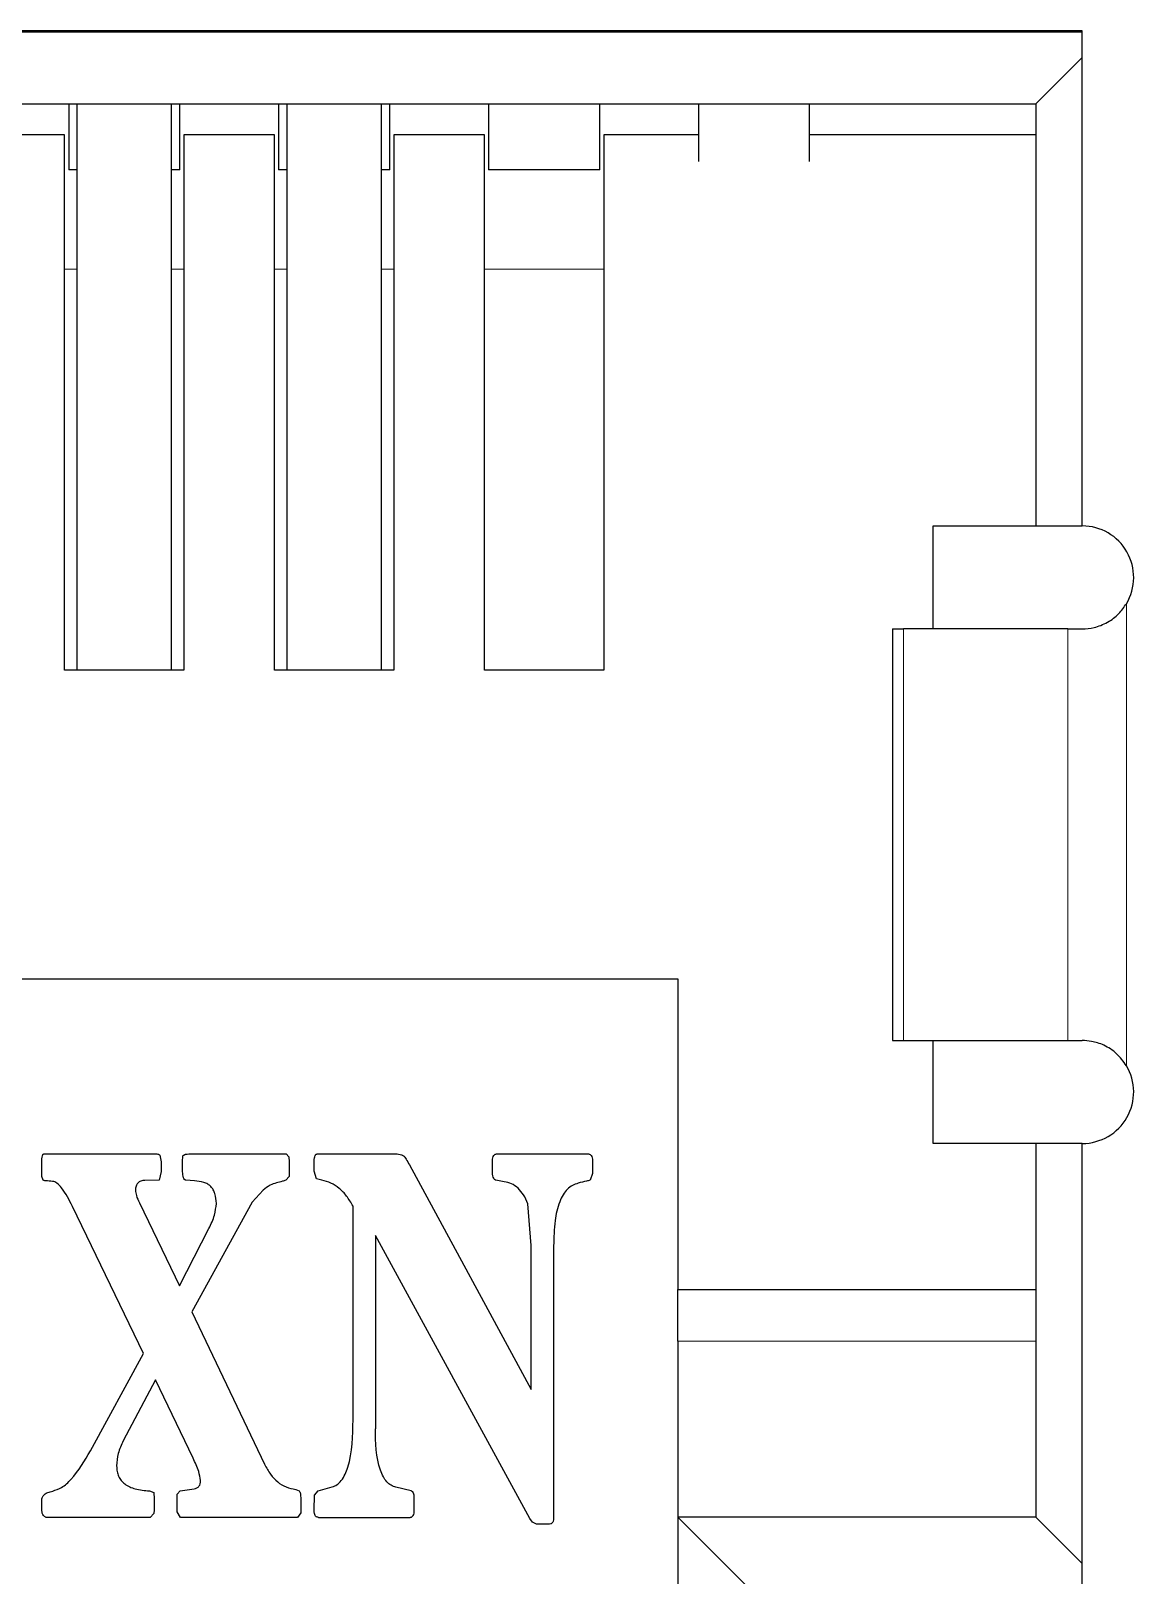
# Model space of a CAD drawing. Extents: x -260425 to 1294666, y -169889 to -2349.
# Drawn here: x 1001066.1 to 1001119.8, y -26583 to -26508 of the extents above; entities that cross this region are included whole.
import ezdxf

# ---------------------------------------------------------------- set-up
doc = ezdxf.new("R2010")
doc.units = 0
doc.header["$LTSCALE"] = 100
doc.layers.add('case', color=7, linetype='Continuous')

# ---------------------------------------------------------------- blocks, each defined once
blk = doc.blocks.new('АТС')
at = {"layer": 'case', "lineweight": 25}
for points in [[(2660.15, -39.458), (2660.15, -39.458), (2554.35, -39.458), (2554.35, -39.458)], [(2555.6, -39.507), (2555.6, -39.507), (2660.15, -39.507), (2660.15, -39.507)], [(2660.15, -63.507), (2660.15, -63.507), (2660.15, -39.458), (2660.15, -39.458)], [(2660.15, -40.758), (2660.15, -40.758), (2657.9, -43.008), (2657.9, -43.008)], [(2559.1, -43.008), (2559.1, -43.008), (2657.9, -43.008), (2657.9, -43.008)], [(2610.9, -43.008), (2610.9, -43.008), (2610.9, -46.208), (2610.9, -46.208)], [(2611.3, -43.008), (2611.3, -43.008), (2611.3, -70.508), (2611.3, -70.508)], [(2615.9, -70.508), (2615.9, -70.508), (2615.9, -43.008), (2615.9, -43.008)], [(2616.3, -46.208), (2616.3, -46.208), (2616.3, -43.008), (2616.3, -43.008)], [(2621.1, -43.008), (2621.1, -43.008), (2621.1, -46.208), (2621.1, -46.208)], [(2621.5, -43.008), (2621.5, -43.008), (2621.5, -70.508), (2621.5, -70.508)], [(2626.1, -70.508), (2626.1, -70.508), (2626.1, -43.008), (2626.1, -43.008)], [(2626.5, -46.208), (2626.5, -46.208), (2626.5, -43.008), (2626.5, -43.008)], [(2631.3, -43.008), (2631.3, -43.008), (2631.3, -46.208), (2631.3, -46.208)], [(2636.7, -46.208), (2636.7, -46.208), (2636.7, -43.008), (2636.7, -43.008)], [(2641.5, -43.008), (2641.5, -43.008), (2641.5, -45.805), (2641.5, -45.805)], [(2646.9, -45.805), (2646.9, -45.805), (2646.9, -43.008), (2646.9, -43.008)], [(2657.9, -43.008), (2657.9, -43.008), (2657.9, -63.507), (2657.9, -63.507)], [(2610.7, -44.508), (2610.7, -44.508), (2606.3, -44.508), (2606.3, -44.508)], [(2610.7, -70.508), (2610.7, -70.508), (2610.7, -44.508), (2610.7, -44.508)], [(2616.5, -44.508), (2616.5, -44.508), (2616.5, -70.508), (2616.5, -70.508)], [(2620.9, -44.508), (2620.9, -44.508), (2616.5, -44.508), (2616.5, -44.508)], [(2620.9, -70.508), (2620.9, -70.508), (2620.9, -44.508), (2620.9, -44.508)], [(2626.7, -44.508), (2626.7, -44.508), (2626.7, -70.508), (2626.7, -70.508)], [(2631.1, -44.508), (2631.1, -44.508), (2626.7, -44.508), (2626.7, -44.508)], [(2631.1, -70.508), (2631.1, -70.508), (2631.1, -44.508), (2631.1, -44.508)], [(2636.9, -44.508), (2636.9, -44.508), (2636.9, -70.508), (2636.9, -70.508)], [(2641.3, -44.508), (2641.3, -44.508), (2636.9, -44.508), (2636.9, -44.508)], [(2641.5, -44.508), (2641.5, -44.508), (2641.3, -44.508), (2641.3, -44.508)], [(2657.9, -44.508), (2657.9, -44.508), (2646.9, -44.508), (2646.9, -44.508)], [(2611.3, -46.208), (2611.3, -46.208), (2610.9, -46.208), (2610.9, -46.208)], [(2616.3, -46.208), (2616.3, -46.208), (2615.9, -46.208), (2615.9, -46.208)], [(2621.5, -46.208), (2621.5, -46.208), (2621.1, -46.208), (2621.1, -46.208)], [(2626.5, -46.208), (2626.5, -46.208), (2626.1, -46.208), (2626.1, -46.208)], [(2636.7, -46.208), (2636.7, -46.208), (2631.3, -46.208), (2631.3, -46.208)], [(2652.9, -68.508), (2652.9, -68.508), (2652.9, -63.507), (2652.9, -63.507)], [(2652.9, -63.507), (2652.9, -63.507), (2657.9, -63.507), (2657.9, -63.507)], [(2657.9, -63.507), (2657.9, -63.507), (2660.15, -63.507), (2660.15, -63.507)], [(2650.935, -68.508), (2650.935, -68.508), (2650.935, -88.508), (2650.935, -88.508)], [(2650.935, -68.508), (2650.935, -68.508), (2651.464, -68.508), (2651.464, -68.508)], [(2651.464, -68.508), (2651.464, -68.508), (2651.468, -68.508), (2651.468, -68.508)], [(2659.458, -68.508), (2659.458, -68.508), (2651.468, -68.508), (2651.468, -68.508)], [(2659.458, -68.508), (2659.458, -68.508), (2660.15, -68.508), (2660.15, -68.508)], [(2616.5, -70.508), (2616.5, -70.508), (2610.7, -70.508), (2610.7, -70.508)], [(2626.7, -70.508), (2626.7, -70.508), (2620.9, -70.508), (2620.9, -70.508)], [(2636.9, -70.508), (2636.9, -70.508), (2631.1, -70.508), (2631.1, -70.508)], [(2576.5, -85.507), (2576.5, -85.507), (2640.5, -85.507), (2640.5, -85.507)], [(2640.5, -85.507), (2640.5, -85.507), (2640.5, -100.607), (2640.5, -100.607)], [(2650.935, -88.508), (2650.935, -88.508), (2651.468, -88.508), (2651.468, -88.508)], [(2651.468, -88.508), (2651.468, -88.508), (2659.458, -88.508), (2659.458, -88.508)], [(2652.9, -93.508), (2652.9, -93.508), (2652.9, -88.508), (2652.9, -88.508)], [(2659.458, -88.508), (2659.458, -88.508), (2660.15, -88.508), (2660.15, -88.508)], [(2657.9, -93.508), (2657.9, -93.508), (2652.9, -93.508), (2652.9, -93.508)], [(2657.9, -93.508), (2657.9, -93.508), (2657.9, -111.657), (2657.9, -111.657)], [(2660.15, -93.508), (2660.15, -93.508), (2657.9, -93.508), (2657.9, -93.508)], [(2660.15, -115.108), (2660.15, -115.108), (2660.15, -93.508), (2660.15, -93.508)], [(2609.589, -95.113), (2609.589, -95.113), (2609.589, -94.393), (2609.589, -94.393)], [(2609.715, -94.009), (2609.715, -94.009), (2615.049, -94.009), (2615.049, -94.009)], [(2615.326, -94.069), (2615.326, -94.069), (2615.393, -94.393), (2615.393, -94.393)], [(2615.393, -94.393), (2615.393, -94.393), (2615.393, -94.873), (2615.393, -94.873)], [(2616.435, -94.405), (2616.435, -94.405), (2616.452, -94.117), (2616.452, -94.117)], [(2616.435, -94.885), (2616.435, -94.885), (2616.435, -94.405), (2616.435, -94.405)], [(2616.888, -94.009), (2616.888, -94.009), (2621.466, -94.009), (2621.466, -94.009)], [(2621.466, -94.009), (2621.466, -94.009), (2621.601, -94.153), (2621.601, -94.153)], [(2621.601, -94.153), (2621.601, -94.153), (2621.609, -94.393), (2621.609, -94.393)], [(2621.609, -94.393), (2621.609, -94.393), (2621.609, -95.113), (2621.609, -95.113)], [(2622.827, -94.861), (2622.827, -94.861), (2622.827, -94.357), (2622.827, -94.357)], [(2623.012, -94.009), (2623.012, -94.009), (2626.691, -94.009), (2626.691, -94.009)], [(2631.488, -94.837), (2631.488, -94.837), (2631.488, -94.345), (2631.488, -94.345)], [(2631.74, -94.009), (2631.74, -94.009), (2636.108, -94.009), (2636.108, -94.009)], [(2636.351, -94.345), (2636.351, -94.345), (2636.351, -94.969), (2636.351, -94.969)], [(2609.664, -95.293), (2609.664, -95.293), (2609.589, -95.113), (2609.589, -95.113)], [(2615.393, -94.873), (2615.393, -94.873), (2615.292, -95.293), (2615.292, -95.293)], [(2621.609, -95.113), (2621.609, -95.113), (2621.45, -95.293), (2621.45, -95.293)], [(2622.945, -95.221), (2622.945, -95.221), (2622.827, -94.861), (2622.827, -94.861)], [(2623.197, -95.293), (2623.197, -95.293), (2622.945, -95.221), (2622.945, -95.221)], [(2627.456, -94.549), (2627.456, -94.549), (2633.378, -105.469), (2633.378, -105.469)], [(2636.351, -94.969), (2636.351, -94.969), (2636.242, -95.293), (2636.242, -95.293)], [(2615.292, -95.293), (2615.292, -95.293), (2614.595, -95.305), (2614.595, -95.305)], [(2617.006, -95.329), (2617.006, -95.329), (2616.586, -95.295), (2616.586, -95.295)], [(2620.341, -95.785), (2620.341, -95.785), (2619.812, -96.361), (2619.812, -96.361)], [(2632.059, -95.368), (2632.059, -95.368), (2631.655, -95.299), (2631.655, -95.299)], [(2614.528, -103.705), (2614.528, -103.705), (2611.076, -96.565), (2611.076, -96.565)], [(2614.335, -96.385), (2614.335, -96.385), (2616.275, -100.417), (2616.275, -100.417)], [(2619.812, -96.361), (2619.812, -96.361), (2616.888, -101.689), (2616.888, -101.689)], [(2624.717, -106.933), (2624.717, -106.933), (2624.717, -96.553), (2624.717, -96.553)], [(2633.378, -98.473), (2633.378, -98.473), (2633.201, -96.445), (2633.201, -96.445)], [(2616.275, -100.417), (2616.275, -100.417), (2617.712, -97.633), (2617.712, -97.633)], [(2633.31, -111.733), (2633.31, -111.733), (2625.801, -97.981), (2625.801, -97.981)], [(2625.801, -97.981), (2625.801, -97.981), (2625.801, -107.365), (2625.801, -107.365)], [(2633.378, -105.469), (2633.378, -105.469), (2633.378, -98.473), (2633.378, -98.473)], [(2634.461, -98.485), (2634.461, -98.485), (2634.461, -111.733), (2634.461, -111.733)], [(2640.5, -100.607), (2640.5, -100.607), (2657.9, -100.607), (2657.9, -100.607)], [(2616.888, -101.689), (2616.888, -101.689), (2620.416, -109.093), (2620.416, -109.093)], [(2640.5, -103.107), (2640.5, -103.107), (2640.5, -111.657), (2640.5, -111.657)], [(2611.958, -108.433), (2611.958, -108.433), (2614.528, -103.705), (2614.528, -103.705)], [(2615.108, -104.989), (2615.108, -104.989), (2613.545, -107.953), (2613.545, -107.953)], [(2616.939, -108.793), (2616.939, -108.793), (2615.108, -104.989), (2615.108, -104.989)], [(2616.309, -110.389), (2616.309, -110.389), (2616.998, -110.281), (2616.998, -110.281)], [(2623.02, -110.389), (2623.02, -110.389), (2623.701, -110.197), (2623.701, -110.197)], [(2627.54, -110.389), (2627.54, -110.389), (2626.8, -110.209), (2626.8, -110.209)], [(2609.589, -111.265), (2609.589, -111.265), (2609.589, -110.857), (2609.589, -110.857)], [(2614.822, -110.389), (2614.822, -110.389), (2615.032, -110.461), (2615.032, -110.461)], [(2615.032, -110.461), (2615.032, -110.461), (2615.049, -110.773), (2615.049, -110.773)], [(2615.049, -110.773), (2615.049, -110.773), (2615.049, -111.301), (2615.049, -111.301)], [(2616.166, -110.545), (2616.166, -110.545), (2616.309, -110.389), (2616.309, -110.389)], [(2616.166, -111.409), (2616.166, -111.409), (2616.166, -110.545), (2616.166, -110.545)], [(2621.928, -110.317), (2621.928, -110.317), (2622.105, -110.389), (2622.105, -110.389)], [(2622.172, -110.761), (2622.172, -110.761), (2622.172, -111.457), (2622.172, -111.457)], [(2622.827, -111.325), (2622.827, -111.325), (2622.836, -110.593), (2622.836, -110.593)], [(2622.836, -110.593), (2622.836, -110.593), (2623.02, -110.389), (2623.02, -110.389)], [(2627.691, -111.313), (2627.691, -111.313), (2627.691, -110.725), (2627.691, -110.725)], [(2614.856, -111.673), (2614.856, -111.673), (2609.799, -111.673), (2609.799, -111.673)], [(2615.04, -111.481), (2615.04, -111.481), (2614.856, -111.673), (2614.856, -111.673)], [(2615.049, -111.301), (2615.049, -111.301), (2615.04, -111.481), (2615.04, -111.481)], [(2616.334, -111.673), (2616.334, -111.673), (2616.166, -111.409), (2616.166, -111.409)], [(2622.021, -111.673), (2622.021, -111.673), (2616.334, -111.673), (2616.334, -111.673)], [(2622.172, -111.457), (2622.172, -111.457), (2622.021, -111.673), (2622.021, -111.673)], [(2623.037, -111.673), (2623.037, -111.673), (2627.489, -111.673), (2627.489, -111.673)], [(2633.428, -111.913), (2633.428, -111.913), (2633.31, -111.733), (2633.31, -111.733)], [(2644, -115.158), (2644, -115.158), (2640.5, -111.657), (2640.5, -111.657)], [(2657.9, -111.657), (2657.9, -111.657), (2640.5, -111.657), (2640.5, -111.657)], [(2640.5, -111.657), (2640.5, -111.657), (2640.5, -129.008), (2640.5, -129.008)], [(2660.15, -113.907), (2660.15, -113.907), (2657.9, -111.657), (2657.9, -111.657)], [(2633.638, -112.009), (2633.638, -112.009), (2633.428, -111.913), (2633.428, -111.913)], [(2634.209, -112.009), (2634.209, -112.009), (2633.638, -112.009), (2633.638, -112.009)]]:
    blk.add_open_spline(points, degree=3, dxfattribs=at)
at = {"layer": 'case', "lineweight": 18}
for points in [[(2611.3, -51.033), (2611.3, -51.033), (2610.7, -51.033), (2610.7, -51.033)], [(2616.5, -51.033), (2616.5, -51.033), (2615.9, -51.033), (2615.9, -51.033)], [(2621.5, -51.033), (2621.5, -51.033), (2620.9, -51.033), (2620.9, -51.033)], [(2626.7, -51.033), (2626.7, -51.033), (2626.1, -51.033), (2626.1, -51.033)], [(2636.9, -51.033), (2636.9, -51.033), (2631.1, -51.033), (2631.1, -51.033)], [(2662.299, -89.729), (2662.299, -89.729), (2662.299, -67.286), (2662.299, -67.286)], [(2651.468, -68.508), (2651.468, -68.508), (2651.468, -88.508), (2651.468, -88.508)], [(2659.458, -88.508), (2659.458, -88.508), (2659.458, -68.508), (2659.458, -68.508)], [(2657.9, -103.107), (2657.9, -103.107), (2640.5, -103.107), (2640.5, -103.107)]]:
    blk.add_open_spline(points, degree=3, dxfattribs=at)
at = {"layer": 'case', "lineweight": 25}
for points, knots in [([(2662.299, -67.286), (2662.758, -66.513), (2662.768, -65.553), (2662.323, -64.772), (2662.323, -64.772), (2661.879, -63.99), (2661.049, -63.508), (2660.15, -63.508)], [0, 0, 0, 0, 0.333333, 0.333333, 0.333333, 0.333333, 1, 1, 1, 1]), ([(2660.15, -68.508), (2660.339, -68.497), (2660.529, -68.486), (2660.736, -68.438), (2660.736, -68.438), (2660.943, -68.389), (2661.168, -68.303), (2661.382, -68.183), (2661.382, -68.183), (2661.579, -68.072), (2661.767, -67.934), (2661.926, -67.767), (2661.926, -67.767), (2662.065, -67.621), (2662.182, -67.453), (2662.299, -67.286)], [0, 0, 0, 0, 0.2, 0.2, 0.2, 0.2, 0.4, 0.4, 0.4, 0.4, 0.6, 0.6, 0.6, 0.6, 1, 1, 1, 1]), ([(2662.299, -89.729), (2662.15, -89.523), (2662.001, -89.317), (2661.82, -89.147), (2661.82, -89.147), (2661.638, -88.976), (2661.422, -88.841), (2661.204, -88.74), (2661.204, -88.74), (2661, -88.647), (2660.794, -88.583), (2660.605, -88.549), (2660.605, -88.549), (2660.445, -88.521), (2660.298, -88.514), (2660.15, -88.508)], [0, 0, 0, 0, 0.2, 0.2, 0.2, 0.2, 0.4, 0.4, 0.4, 0.4, 0.6, 0.6, 0.6, 0.6, 1, 1, 1, 1]), ([(2660.15, -93.508), (2661.049, -93.508), (2661.879, -93.025), (2662.323, -92.243), (2662.323, -92.243), (2662.768, -91.462), (2662.758, -90.502), (2662.299, -89.729)], [0, 0, 0, 0, 0.333333, 0.333333, 0.333333, 0.333333, 1, 1, 1, 1]), ([(2609.589, -94.393), (2609.589, -94.295), (2609.59, -94.198), (2609.62, -94.107), (2609.62, -94.107), (2609.625, -94.092), (2609.631, -94.078), (2609.638, -94.064), (2609.638, -94.064), (2609.644, -94.053), (2609.651, -94.043), (2609.66, -94.034), (2609.66, -94.034), (2609.667, -94.026), (2609.676, -94.02), (2609.685, -94.015), (2609.685, -94.015), (2609.69, -94.013), (2609.695, -94.012), (2609.7, -94.011), (2609.7, -94.011), (2609.705, -94.01), (2609.71, -94.009), (2609.715, -94.009)], [0, 0, 0, 0, 0.142857, 0.142857, 0.142857, 0.142857, 0.285714, 0.285714, 0.285714, 0.285714, 0.428571, 0.428571, 0.428571, 0.428571, 0.571429, 0.571429, 0.571429, 0.571429, 0.714286, 0.714286, 0.714286, 0.714286, 1, 1, 1, 1]), ([(2615.049, -94.009), (2615.108, -94.011), (2615.167, -94.013), (2615.225, -94.026), (2615.225, -94.026), (2615.246, -94.03), (2615.266, -94.035), (2615.285, -94.044), (2615.285, -94.044), (2615.299, -94.051), (2615.313, -94.06), (2615.326, -94.069)], [0, 0, 0, 0, 0.25, 0.25, 0.25, 0.25, 0.5, 0.5, 0.5, 0.5, 1, 1, 1, 1]), ([(2616.452, -94.117), (2616.456, -94.108), (2616.46, -94.099), (2616.467, -94.092), (2616.467, -94.092), (2616.474, -94.083), (2616.483, -94.076), (2616.493, -94.07), (2616.493, -94.07), (2616.519, -94.053), (2616.549, -94.044), (2616.579, -94.036), (2616.579, -94.036), (2616.68, -94.011), (2616.784, -94.01), (2616.888, -94.009)], [0, 0, 0, 0, 0.2, 0.2, 0.2, 0.2, 0.4, 0.4, 0.4, 0.4, 0.6, 0.6, 0.6, 0.6, 1, 1, 1, 1]), ([(2622.827, -94.357), (2622.829, -94.307), (2622.83, -94.256), (2622.838, -94.206), (2622.838, -94.206), (2622.845, -94.169), (2622.855, -94.131), (2622.872, -94.098), (2622.872, -94.098), (2622.88, -94.084), (2622.888, -94.071), (2622.898, -94.059), (2622.898, -94.059), (2622.907, -94.048), (2622.918, -94.039), (2622.93, -94.031), (2622.93, -94.031), (2622.942, -94.024), (2622.955, -94.018), (2622.968, -94.015), (2622.968, -94.015), (2622.982, -94.011), (2622.997, -94.01), (2623.012, -94.009)], [0, 0, 0, 0, 0.142857, 0.142857, 0.142857, 0.142857, 0.285714, 0.285714, 0.285714, 0.285714, 0.428571, 0.428571, 0.428571, 0.428571, 0.571429, 0.571429, 0.571429, 0.571429, 0.714286, 0.714286, 0.714286, 0.714286, 1, 1, 1, 1]), ([(2626.691, -94.009), (2626.798, -94.014), (2626.906, -94.018), (2627.01, -94.042), (2627.01, -94.042), (2627.049, -94.051), (2627.088, -94.062), (2627.124, -94.08), (2627.124, -94.08), (2627.152, -94.094), (2627.178, -94.111), (2627.204, -94.129)], [0, 0, 0, 0, 0.25, 0.25, 0.25, 0.25, 0.5, 0.5, 0.5, 0.5, 1, 1, 1, 1]), ([(2627.204, -94.129), (2627.215, -94.145), (2627.227, -94.16), (2627.238, -94.176), (2627.238, -94.176), (2627.258, -94.204), (2627.275, -94.233), (2627.292, -94.263), (2627.292, -94.263), (2627.347, -94.358), (2627.401, -94.453), (2627.456, -94.549)], [0, 0, 0, 0, 0.25, 0.25, 0.25, 0.25, 0.5, 0.5, 0.5, 0.5, 1, 1, 1, 1]), ([(2631.488, -94.345), (2631.49, -94.297), (2631.492, -94.248), (2631.503, -94.201), (2631.503, -94.201), (2631.513, -94.164), (2631.528, -94.127), (2631.551, -94.096), (2631.551, -94.096), (2631.561, -94.082), (2631.573, -94.069), (2631.586, -94.058), (2631.586, -94.058), (2631.599, -94.048), (2631.614, -94.038), (2631.629, -94.031), (2631.629, -94.031), (2631.646, -94.024), (2631.663, -94.018), (2631.681, -94.015), (2631.681, -94.015), (2631.7, -94.011), (2631.72, -94.01), (2631.74, -94.009)], [0, 0, 0, 0, 0.142857, 0.142857, 0.142857, 0.142857, 0.285714, 0.285714, 0.285714, 0.285714, 0.428571, 0.428571, 0.428571, 0.428571, 0.571429, 0.571429, 0.571429, 0.571429, 0.714286, 0.714286, 0.714286, 0.714286, 1, 1, 1, 1]), ([(2636.108, -94.009), (2636.127, -94.01), (2636.145, -94.011), (2636.164, -94.015), (2636.164, -94.015), (2636.181, -94.018), (2636.197, -94.024), (2636.213, -94.031), (2636.213, -94.031), (2636.228, -94.038), (2636.242, -94.048), (2636.255, -94.058), (2636.255, -94.058), (2636.268, -94.069), (2636.279, -94.082), (2636.289, -94.096), (2636.289, -94.096), (2636.312, -94.127), (2636.327, -94.164), (2636.336, -94.201), (2636.336, -94.201), (2636.347, -94.248), (2636.349, -94.297), (2636.351, -94.345)], [0, 0, 0, 0, 0.142857, 0.142857, 0.142857, 0.142857, 0.285714, 0.285714, 0.285714, 0.285714, 0.428571, 0.428571, 0.428571, 0.428571, 0.571429, 0.571429, 0.571429, 0.571429, 0.714286, 0.714286, 0.714286, 0.714286, 1, 1, 1, 1]), ([(2616.586, -95.295), (2616.574, -95.291), (2616.561, -95.286), (2616.55, -95.28), (2616.55, -95.28), (2616.539, -95.273), (2616.529, -95.264), (2616.52, -95.254), (2616.52, -95.254), (2616.498, -95.23), (2616.484, -95.2), (2616.473, -95.17), (2616.473, -95.17), (2616.439, -95.08), (2616.437, -94.982), (2616.435, -94.885)], [0, 0, 0, 0, 0.2, 0.2, 0.2, 0.2, 0.4, 0.4, 0.4, 0.4, 0.6, 0.6, 0.6, 0.6, 1, 1, 1, 1]), ([(2631.655, -95.299), (2631.641, -95.292), (2631.627, -95.286), (2631.614, -95.278), (2631.614, -95.278), (2631.601, -95.269), (2631.589, -95.258), (2631.579, -95.246), (2631.579, -95.246), (2631.556, -95.218), (2631.54, -95.185), (2631.527, -95.151), (2631.527, -95.151), (2631.491, -95.052), (2631.49, -94.944), (2631.488, -94.837)], [0, 0, 0, 0, 0.2, 0.2, 0.2, 0.2, 0.4, 0.4, 0.4, 0.4, 0.6, 0.6, 0.6, 0.6, 1, 1, 1, 1]), ([(2610.118, -95.348), (2610.009, -95.341), (2609.899, -95.334), (2609.79, -95.322), (2609.79, -95.322), (2609.761, -95.319), (2609.731, -95.316), (2609.702, -95.309), (2609.702, -95.309), (2609.694, -95.307), (2609.685, -95.305), (2609.677, -95.302), (2609.677, -95.302), (2609.674, -95.3), (2609.672, -95.299), (2609.669, -95.297), (2609.669, -95.297), (2609.667, -95.296), (2609.666, -95.295), (2609.664, -95.293)], [0, 0, 0, 0, 0.166667, 0.166667, 0.166667, 0.166667, 0.333333, 0.333333, 0.333333, 0.333333, 0.5, 0.5, 0.5, 0.5, 0.666667, 0.666667, 0.666667, 0.666667, 1, 1, 1, 1]), ([(2611.076, -96.565), (2610.92, -96.252), (2610.763, -95.938), (2610.547, -95.665), (2610.547, -95.665), (2610.48, -95.58), (2610.407, -95.499), (2610.32, -95.434), (2610.32, -95.434), (2610.287, -95.409), (2610.253, -95.387), (2610.216, -95.373), (2610.216, -95.373), (2610.184, -95.361), (2610.151, -95.354), (2610.118, -95.348)], [0, 0, 0, 0, 0.2, 0.2, 0.2, 0.2, 0.4, 0.4, 0.4, 0.4, 0.6, 0.6, 0.6, 0.6, 1, 1, 1, 1]), ([(2614.595, -95.305), (2614.527, -95.31), (2614.46, -95.316), (2614.397, -95.338), (2614.397, -95.338), (2614.37, -95.348), (2614.343, -95.361), (2614.319, -95.377), (2614.319, -95.377), (2614.295, -95.392), (2614.274, -95.41), (2614.255, -95.43), (2614.255, -95.43), (2614.236, -95.45), (2614.219, -95.473), (2614.205, -95.497), (2614.205, -95.497), (2614.191, -95.523), (2614.179, -95.551), (2614.17, -95.579), (2614.17, -95.579), (2614.149, -95.645), (2614.146, -95.715), (2614.142, -95.785)], [0, 0, 0, 0, 0.142857, 0.142857, 0.142857, 0.142857, 0.285714, 0.285714, 0.285714, 0.285714, 0.428571, 0.428571, 0.428571, 0.428571, 0.571429, 0.571429, 0.571429, 0.571429, 0.714286, 0.714286, 0.714286, 0.714286, 1, 1, 1, 1]), ([(2614.142, -95.785), (2614.153, -95.871), (2614.165, -95.957), (2614.188, -96.04), (2614.188, -96.04), (2614.221, -96.16), (2614.278, -96.272), (2614.335, -96.385)], [0, 0, 0, 0, 0.333333, 0.333333, 0.333333, 0.333333, 1, 1, 1, 1]), ([(2618.073, -96.421), (2618.063, -96.26), (2618.054, -96.098), (2618.005, -95.947), (2618.005, -95.947), (2617.984, -95.882), (2617.956, -95.818), (2617.921, -95.759), (2617.921, -95.759), (2617.888, -95.703), (2617.849, -95.651), (2617.804, -95.605), (2617.804, -95.605), (2617.759, -95.559), (2617.708, -95.519), (2617.654, -95.485), (2617.654, -95.485), (2617.596, -95.449), (2617.534, -95.42), (2617.47, -95.398), (2617.47, -95.398), (2617.322, -95.349), (2617.164, -95.339), (2617.006, -95.329)], [0, 0, 0, 0, 0.142857, 0.142857, 0.142857, 0.142857, 0.285714, 0.285714, 0.285714, 0.285714, 0.428571, 0.428571, 0.428571, 0.428571, 0.571429, 0.571429, 0.571429, 0.571429, 0.714286, 0.714286, 0.714286, 0.714286, 1, 1, 1, 1]), ([(2620.988, -95.419), (2620.886, -95.456), (2620.784, -95.492), (2620.689, -95.541), (2620.689, -95.541), (2620.565, -95.607), (2620.453, -95.696), (2620.341, -95.785)], [0, 0, 0, 0, 0.333333, 0.333333, 0.333333, 0.333333, 1, 1, 1, 1]), ([(2621.45, -95.293), (2621.395, -95.311), (2621.34, -95.329), (2621.285, -95.345), (2621.285, -95.345), (2621.187, -95.373), (2621.088, -95.396), (2620.988, -95.419)], [0, 0, 0, 0, 0.333333, 0.333333, 0.333333, 0.333333, 1, 1, 1, 1]), ([(2624.717, -96.553), (2624.618, -96.385), (2624.519, -96.217), (2624.401, -96.063), (2624.401, -96.063), (2624.296, -95.926), (2624.175, -95.8), (2624.042, -95.689), (2624.042, -95.689), (2623.919, -95.587), (2623.786, -95.497), (2623.641, -95.433), (2623.641, -95.433), (2623.5, -95.37), (2623.348, -95.331), (2623.197, -95.293)], [0, 0, 0, 0, 0.2, 0.2, 0.2, 0.2, 0.4, 0.4, 0.4, 0.4, 0.6, 0.6, 0.6, 0.6, 1, 1, 1, 1]), ([(2632.738, -95.68), (2632.636, -95.598), (2632.534, -95.515), (2632.418, -95.463), (2632.418, -95.463), (2632.306, -95.413), (2632.183, -95.391), (2632.059, -95.368)], [0, 0, 0, 0, 0.333333, 0.333333, 0.333333, 0.333333, 1, 1, 1, 1]), ([(2633.201, -96.445), (2633.143, -96.292), (2633.084, -96.139), (2632.998, -96.003), (2632.998, -96.003), (2632.925, -95.887), (2632.831, -95.783), (2632.738, -95.68)], [0, 0, 0, 0, 0.333333, 0.333333, 0.333333, 0.333333, 1, 1, 1, 1]), ([(2635.654, -95.438), (2635.558, -95.469), (2635.462, -95.5), (2635.374, -95.548), (2635.374, -95.548), (2635.284, -95.596), (2635.203, -95.661), (2635.131, -95.735), (2635.131, -95.735), (2635.052, -95.815), (2634.984, -95.904), (2634.926, -95.999), (2634.926, -95.999), (2634.859, -96.107), (2634.805, -96.222), (2634.758, -96.34), (2634.758, -96.34), (2634.643, -96.633), (2634.576, -96.944), (2634.535, -97.256), (2634.535, -97.256), (2634.482, -97.664), (2634.471, -98.075), (2634.461, -98.485)], [0, 0, 0, 0, 0.142857, 0.142857, 0.142857, 0.142857, 0.285714, 0.285714, 0.285714, 0.285714, 0.428571, 0.428571, 0.428571, 0.428571, 0.571429, 0.571429, 0.571429, 0.571429, 0.714286, 0.714286, 0.714286, 0.714286, 1, 1, 1, 1]), ([(2636.242, -95.293), (2636.235, -95.295), (2636.228, -95.297), (2636.222, -95.299), (2636.222, -95.299), (2636.171, -95.314), (2636.119, -95.326), (2636.068, -95.338), (2636.068, -95.338), (2635.93, -95.37), (2635.792, -95.404), (2635.654, -95.438)], [0, 0, 0, 0, 0.25, 0.25, 0.25, 0.25, 0.5, 0.5, 0.5, 0.5, 1, 1, 1, 1]), ([(2617.712, -97.633), (2617.816, -97.422), (2617.919, -97.21), (2617.98, -96.987), (2617.98, -96.987), (2618.03, -96.804), (2618.052, -96.612), (2618.073, -96.421)], [0, 0, 0, 0, 0.333333, 0.333333, 0.333333, 0.333333, 1, 1, 1, 1]), ([(2640.5, -103.107), (2640.5, -102.78), (2640.5, -102.452), (2640.5, -102.151), (2640.5, -102.151), (2640.5, -101.849), (2640.5, -101.574), (2640.5, -101.34), (2640.5, -101.34), (2640.5, -101.106), (2640.5, -100.913), (2640.5, -100.798), (2640.5, -100.798), (2640.5, -100.683), (2640.5, -100.645), (2640.5, -100.607)], [0, 0, 0, 0, 0.2, 0.2, 0.2, 0.2, 0.4, 0.4, 0.4, 0.4, 0.6, 0.6, 0.6, 0.6, 1, 1, 1, 1]), ([(2623.701, -110.197), (2623.783, -110.164), (2623.865, -110.132), (2623.937, -110.084), (2623.937, -110.084), (2624.016, -110.032), (2624.084, -109.962), (2624.143, -109.887), (2624.143, -109.887), (2624.293, -109.697), (2624.388, -109.471), (2624.461, -109.241), (2624.461, -109.241), (2624.697, -108.5), (2624.707, -107.716), (2624.717, -106.933)], [0, 0, 0, 0, 0.2, 0.2, 0.2, 0.2, 0.4, 0.4, 0.4, 0.4, 0.6, 0.6, 0.6, 0.6, 1, 1, 1, 1]), ([(2613.545, -107.953), (2613.451, -108.154), (2613.358, -108.355), (2613.305, -108.566), (2613.305, -108.566), (2613.255, -108.764), (2613.24, -108.97), (2613.226, -109.177)], [0, 0, 0, 0, 0.333333, 0.333333, 0.333333, 0.333333, 1, 1, 1, 1]), ([(2626.8, -110.209), (2626.719, -110.182), (2626.638, -110.155), (2626.565, -110.113), (2626.565, -110.113), (2626.488, -110.07), (2626.42, -110.01), (2626.361, -109.944), (2626.361, -109.944), (2626.294, -109.869), (2626.237, -109.786), (2626.189, -109.699), (2626.189, -109.699), (2626.133, -109.598), (2626.087, -109.49), (2626.049, -109.381), (2626.049, -109.381), (2625.822, -108.743), (2625.812, -108.054), (2625.801, -107.365)], [0, 0, 0, 0, 0.166667, 0.166667, 0.166667, 0.166667, 0.333333, 0.333333, 0.333333, 0.333333, 0.5, 0.5, 0.5, 0.5, 0.666667, 0.666667, 0.666667, 0.666667, 1, 1, 1, 1]), ([(2610.119, -110.397), (2610.269, -110.345), (2610.419, -110.293), (2610.555, -110.215), (2610.555, -110.215), (2610.725, -110.116), (2610.872, -109.975), (2611.006, -109.826), (2611.006, -109.826), (2611.387, -109.404), (2611.672, -108.919), (2611.958, -108.433)], [0, 0, 0, 0, 0.25, 0.25, 0.25, 0.25, 0.5, 0.5, 0.5, 0.5, 1, 1, 1, 1]), ([(2613.226, -109.177), (2613.23, -109.267), (2613.234, -109.356), (2613.251, -109.444), (2613.251, -109.444), (2613.266, -109.525), (2613.291, -109.604), (2613.325, -109.679), (2613.325, -109.679), (2613.358, -109.751), (2613.4, -109.819), (2613.45, -109.88), (2613.45, -109.88), (2613.501, -109.943), (2613.56, -109.999), (2613.624, -110.049), (2613.624, -110.049), (2613.771, -110.161), (2613.944, -110.236), (2614.123, -110.286), (2614.123, -110.286), (2614.351, -110.349), (2614.586, -110.369), (2614.822, -110.389)], [0, 0, 0, 0, 0.142857, 0.142857, 0.142857, 0.142857, 0.285714, 0.285714, 0.285714, 0.285714, 0.428571, 0.428571, 0.428571, 0.428571, 0.571429, 0.571429, 0.571429, 0.571429, 0.714286, 0.714286, 0.714286, 0.714286, 1, 1, 1, 1]), ([(2617.308, -109.885), (2617.282, -109.739), (2617.256, -109.593), (2617.215, -109.452), (2617.215, -109.452), (2617.149, -109.224), (2617.044, -109.008), (2616.939, -108.793)], [0, 0, 0, 0, 0.333333, 0.333333, 0.333333, 0.333333, 1, 1, 1, 1]), ([(2620.416, -109.093), (2620.506, -109.26), (2620.595, -109.428), (2620.706, -109.58), (2620.706, -109.58), (2620.805, -109.716), (2620.922, -109.84), (2621.054, -109.947), (2621.054, -109.947), (2621.178, -110.048), (2621.314, -110.134), (2621.461, -110.193), (2621.461, -110.193), (2621.61, -110.253), (2621.769, -110.285), (2621.928, -110.317)], [0, 0, 0, 0, 0.2, 0.2, 0.2, 0.2, 0.4, 0.4, 0.4, 0.4, 0.6, 0.6, 0.6, 0.6, 1, 1, 1, 1]), ([(2616.998, -110.281), (2617.044, -110.271), (2617.09, -110.26), (2617.131, -110.24), (2617.131, -110.24), (2617.15, -110.23), (2617.168, -110.218), (2617.184, -110.205), (2617.184, -110.205), (2617.201, -110.192), (2617.215, -110.177), (2617.228, -110.161), (2617.228, -110.161), (2617.256, -110.127), (2617.276, -110.086), (2617.288, -110.044), (2617.288, -110.044), (2617.303, -109.992), (2617.306, -109.939), (2617.308, -109.885)], [0, 0, 0, 0, 0.166667, 0.166667, 0.166667, 0.166667, 0.333333, 0.333333, 0.333333, 0.333333, 0.5, 0.5, 0.5, 0.5, 0.666667, 0.666667, 0.666667, 0.666667, 1, 1, 1, 1]), ([(2609.589, -110.857), (2609.59, -110.828), (2609.592, -110.799), (2609.597, -110.771), (2609.597, -110.771), (2609.602, -110.744), (2609.611, -110.718), (2609.622, -110.693), (2609.622, -110.693), (2609.633, -110.668), (2609.647, -110.645), (2609.663, -110.623), (2609.663, -110.623), (2609.68, -110.6), (2609.7, -110.58), (2609.721, -110.561), (2609.721, -110.561), (2609.77, -110.519), (2609.827, -110.486), (2609.887, -110.462), (2609.887, -110.462), (2609.961, -110.432), (2610.04, -110.414), (2610.119, -110.397)], [0, 0, 0, 0, 0.142857, 0.142857, 0.142857, 0.142857, 0.285714, 0.285714, 0.285714, 0.285714, 0.428571, 0.428571, 0.428571, 0.428571, 0.571429, 0.571429, 0.571429, 0.571429, 0.714286, 0.714286, 0.714286, 0.714286, 1, 1, 1, 1]), ([(2622.105, -110.389), (2622.115, -110.406), (2622.125, -110.423), (2622.133, -110.44), (2622.133, -110.44), (2622.144, -110.466), (2622.15, -110.493), (2622.154, -110.521), (2622.154, -110.521), (2622.167, -110.601), (2622.17, -110.681), (2622.172, -110.761)], [0, 0, 0, 0, 0.25, 0.25, 0.25, 0.25, 0.5, 0.5, 0.5, 0.5, 1, 1, 1, 1]), ([(2627.691, -110.725), (2627.689, -110.682), (2627.688, -110.638), (2627.681, -110.595), (2627.681, -110.595), (2627.676, -110.56), (2627.667, -110.526), (2627.653, -110.494), (2627.653, -110.494), (2627.647, -110.481), (2627.64, -110.468), (2627.632, -110.455), (2627.632, -110.455), (2627.624, -110.444), (2627.616, -110.434), (2627.606, -110.425), (2627.606, -110.425), (2627.596, -110.416), (2627.586, -110.408), (2627.575, -110.403), (2627.575, -110.403), (2627.564, -110.397), (2627.552, -110.393), (2627.54, -110.389)], [0, 0, 0, 0, 0.142857, 0.142857, 0.142857, 0.142857, 0.285714, 0.285714, 0.285714, 0.285714, 0.428571, 0.428571, 0.428571, 0.428571, 0.571429, 0.571429, 0.571429, 0.571429, 0.714286, 0.714286, 0.714286, 0.714286, 1, 1, 1, 1]), ([(2609.799, -111.673), (2609.782, -111.666), (2609.765, -111.659), (2609.749, -111.651), (2609.749, -111.651), (2609.733, -111.642), (2609.719, -111.631), (2609.706, -111.619), (2609.706, -111.619), (2609.679, -111.595), (2609.657, -111.565), (2609.64, -111.532), (2609.64, -111.532), (2609.621, -111.495), (2609.609, -111.454), (2609.602, -111.413), (2609.602, -111.413), (2609.593, -111.364), (2609.591, -111.315), (2609.589, -111.265)], [0, 0, 0, 0, 0.166667, 0.166667, 0.166667, 0.166667, 0.333333, 0.333333, 0.333333, 0.333333, 0.5, 0.5, 0.5, 0.5, 0.666667, 0.666667, 0.666667, 0.666667, 1, 1, 1, 1]), ([(2623.037, -111.673), (2623.02, -111.672), (2623.004, -111.671), (2622.987, -111.668), (2622.987, -111.668), (2622.972, -111.665), (2622.958, -111.66), (2622.944, -111.652), (2622.944, -111.652), (2622.931, -111.645), (2622.919, -111.637), (2622.908, -111.626), (2622.908, -111.626), (2622.897, -111.615), (2622.887, -111.603), (2622.879, -111.589), (2622.879, -111.589), (2622.859, -111.556), (2622.847, -111.519), (2622.84, -111.481), (2622.84, -111.481), (2622.83, -111.429), (2622.829, -111.377), (2622.827, -111.325)], [0, 0, 0, 0, 0.142857, 0.142857, 0.142857, 0.142857, 0.285714, 0.285714, 0.285714, 0.285714, 0.428571, 0.428571, 0.428571, 0.428571, 0.571429, 0.571429, 0.571429, 0.571429, 0.714286, 0.714286, 0.714286, 0.714286, 1, 1, 1, 1]), ([(2627.489, -111.673), (2627.505, -111.672), (2627.521, -111.671), (2627.536, -111.667), (2627.536, -111.667), (2627.551, -111.664), (2627.565, -111.658), (2627.577, -111.651), (2627.577, -111.651), (2627.59, -111.643), (2627.602, -111.633), (2627.612, -111.622), (2627.612, -111.622), (2627.623, -111.611), (2627.632, -111.597), (2627.64, -111.583), (2627.64, -111.583), (2627.66, -111.548), (2627.671, -111.51), (2627.678, -111.471), (2627.678, -111.471), (2627.688, -111.418), (2627.689, -111.366), (2627.691, -111.313)], [0, 0, 0, 0, 0.142857, 0.142857, 0.142857, 0.142857, 0.285714, 0.285714, 0.285714, 0.285714, 0.428571, 0.428571, 0.428571, 0.428571, 0.571429, 0.571429, 0.571429, 0.571429, 0.714286, 0.714286, 0.714286, 0.714286, 1, 1, 1, 1]), ([(2634.461, -111.733), (2634.459, -111.773), (2634.457, -111.814), (2634.445, -111.852), (2634.445, -111.852), (2634.441, -111.868), (2634.434, -111.884), (2634.426, -111.899), (2634.426, -111.899), (2634.418, -111.913), (2634.409, -111.927), (2634.398, -111.939), (2634.398, -111.939), (2634.388, -111.95), (2634.376, -111.96), (2634.363, -111.969), (2634.363, -111.969), (2634.349, -111.978), (2634.335, -111.986), (2634.319, -111.991), (2634.319, -111.991), (2634.285, -112.004), (2634.247, -112.006), (2634.209, -112.009)], [0, 0, 0, 0, 0.142857, 0.142857, 0.142857, 0.142857, 0.285714, 0.285714, 0.285714, 0.285714, 0.428571, 0.428571, 0.428571, 0.428571, 0.571429, 0.571429, 0.571429, 0.571429, 0.714286, 0.714286, 0.714286, 0.714286, 1, 1, 1, 1])]:
    blk.add_open_spline(points, degree=3, knots=knots, dxfattribs=at)

msp = doc.modelspace()

# ---------------------------------------------------------------- block references
msp.add_blockref('АТС', (998457.029, -26468.524))

doc.saveas('drawing.dxf')
